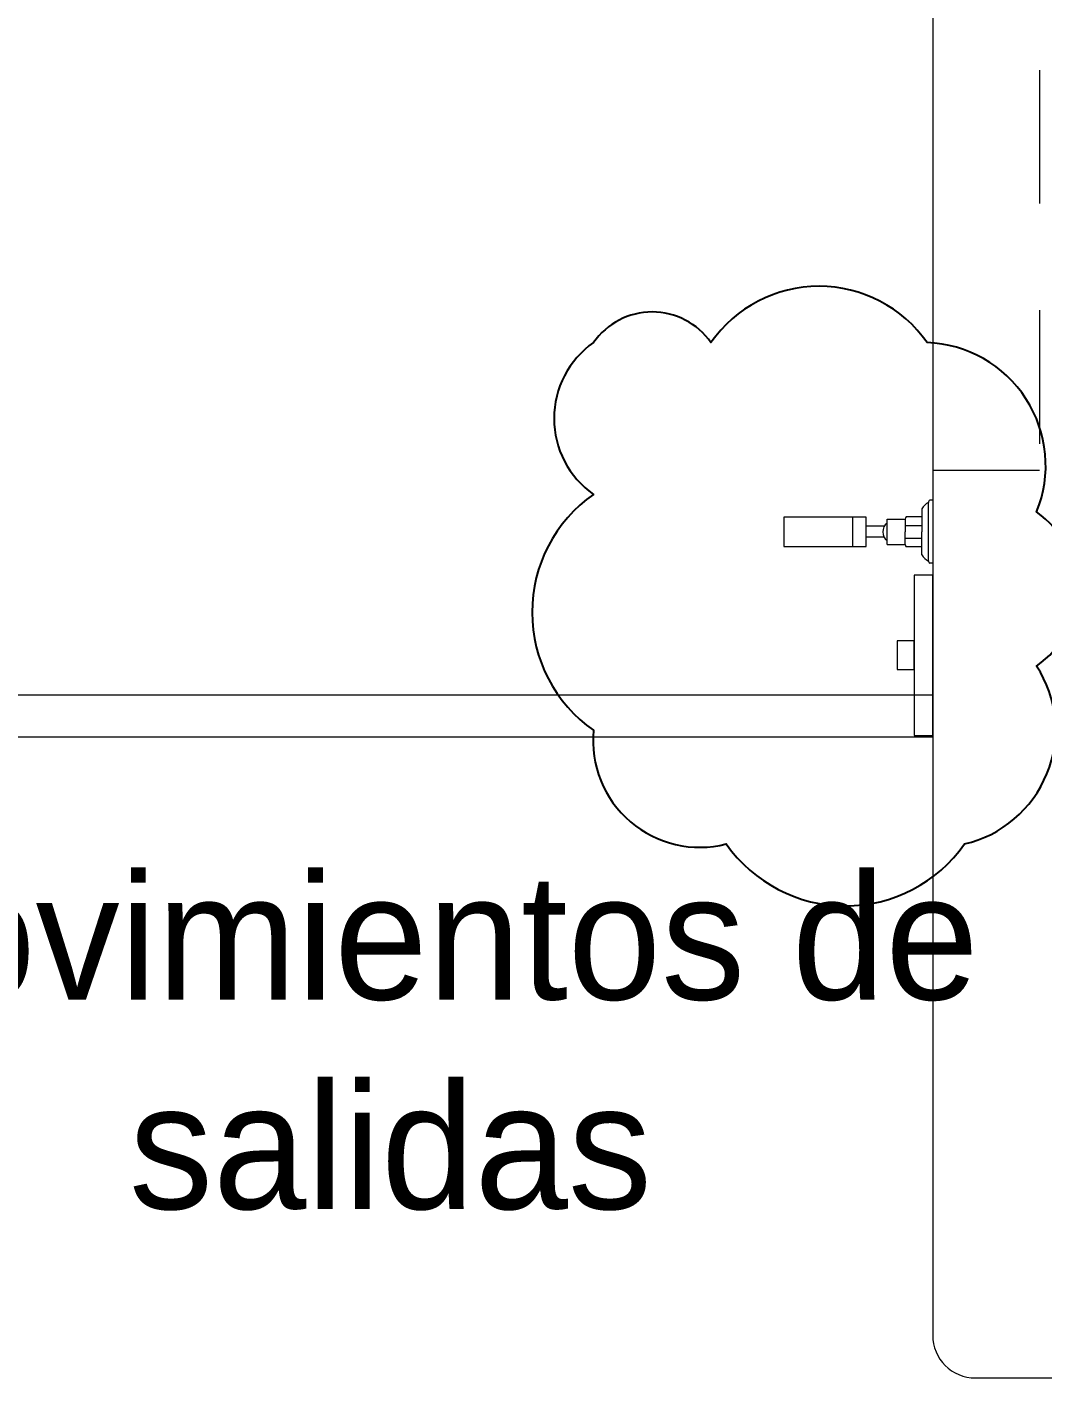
# Model space of a CAD drawing. Header units: metres. Extents: x -232 to 581, y 30 to 789.
# Drawn here: x 106.667 to 107.619, y 675.612 to 676.878 of the extents above; entities that cross this region are included whole.
import ezdxf

# ---------------------------------------------------------------- set-up
doc = ezdxf.new("R2010")
doc.units = ezdxf.units.M
doc.linetypes.add('HIDDEN2', pattern=[0.1875, 0.125, -0.0625])
doc.layers.add('A-WALL', color=250, linetype='Continuous', lineweight=20)
doc.layers.add('baños', color=140, linetype='Continuous', lineweight=0)
doc.styles.get("Standard").update_dxf_attribs({"font": 'arial.ttf'})

# ---------------------------------------------------------------- blocks, each defined once
blk = doc.blocks.new('27.11.2025 LN09 1ER NIVEL')
at = {"layer": 'A-WALL', "color": 18, "true_color": 0x000000}
for p, q in [((184.3338, 111.0032), (184.3338, 109.4841)), ((184.3738, 109.4441), (184.4838, 109.4441))]:
    blk.add_line(p, q, dxfattribs=at)
blk.add_arc((184.3738, 109.4841), 0.04, 180, 270, dxfattribs=at)
at = {"layer": 'baños', "color": 18, "true_color": 0x000000}
blk.add_line((184.3333, 110.0837), (182.5338, 110.0837), dxfattribs=at)
blk = doc.blocks.new('A$C0ed3e1a4')
at = {"layer": 'baños'}
for p, q in [((0.1294, 0.051), (0.1294, 0.0295)), ((0.1356, 0.0022), (0.1356, 0.0568)), ((0.1396, 0.059), (0.1368, 0.059)), ((0.1396, 0.059), (0.1396, 0)), ((0.0645, 0.0432), (0.0645, 0.0157)), ((0.0968, 0.0175), (0.0968, 0.0413)), ((0.0968, 0.0413), (0.1137, 0.0413)), ((0.1137, 0.0413), (0.1137, 0.0294)), ((0.1294, 0.0435), (0.1148, 0.0435)), ((0.0941, 0.0346), (0.0772, 0.0346)), ((0.1137, 0.0354), (0.1294, 0.0354)), ((0.1137, 0.0175), (0.1137, 0.0294)), ((0.1294, 0.008), (0.1294, 0.0295)), ((0.0941, 0.0243), (0.0772, 0.0243)), ((0.0968, 0.0175), (0.1137, 0.0175)), ((0.1137, 0.0235), (0.1294, 0.0235)), ((0.1294, 0.0154), (0.1148, 0.0154)), ((0.1396, 0), (0.1368, 0))]:
    blk.add_line(p, q, dxfattribs=at)
blk.add_lwpolyline([(0.0772, 0.0432), (0, 0.0432), (0, 0.0157), (0.0772, 0.0157)], close=True, dxfattribs=at)
for centre, radius, start, end in [((0.1416, 0.0445), 0.0138, 115.7896, 151.6564), ((0.138, 0.0569), 0.00241, 117.9179, 181.9718), ((0.1193, 0.0397), 0.00586, 140.0793, 164.0924), ((0.1027, 0.0294), 0.01, 125.7762, 234.2238), ((0.1193, 0.0191), 0.00586, 195.9076, 219.9207), ((0.1416, 0.0145), 0.0138, 208.3436, 244.2104), ((0.138, 0.0021), 0.00241, 178.0282, 242.0821)]:
    blk.add_arc(centre, radius, start, end, dxfattribs=at)
blk = doc.blocks.new('20.03.2026 LN 09 PRIMER NIVEL ARQ')
at = {"layer": 'A-WALL', "color": 1}
for p, q in [((3.714, -42.8318), (3.714, -44.2532)), ((3.754, -44.2932), (3.864, -44.2932))]:
    blk.add_line(p, q, dxfattribs=at)
at = {"layer": 'A-WALL', "color": 1, "linetype": 'HIDDEN2'}
for p, q in [((3.814, -42.8432), (3.814, -43.4432)), ((3.814, -43.4432), (3.714, -43.4432))]:
    blk.add_line(p, q, dxfattribs=at)
at = {"layer": 'A-WALL', "color": 1}
blk.add_arc((3.754, -44.2532), 0.04, 180, 270, dxfattribs=at)
at = {"layer": 'baños', "color": 1}
blk.add_line((3.7135, -43.6931), (1.914, -43.6931), dxfattribs=at)
for points in [[(3.714, -43.5413), (3.6967, -43.5413), (3.6967, -43.6913), (3.714, -43.6913)], [(3.6967, -43.6029), (3.6808, -43.6029), (3.6808, -43.6297), (3.6967, -43.6297)]]:
    blk.add_lwpolyline(points, close=True, dxfattribs=at)
blk.add_blockref('A$C0ed3e1a4', (3.5745, -43.5301), dxfattribs=at)
at = {"layer": 'baños', "color": 1, "linetype": 'Continuous'}
for tag, p in [('MODELNUMBER', (-12.0611, -62.0707)), ('MATERIAL', (-12.0611, -62.0709)), ('PRODUCT', (-12.0611, -62.0708)), ('TRADENAME', (-12.0611, -62.0708))]:
    blk.add_attdef(tag, p, '', height=0.0000254, rotation=359.9999, dxfattribs=at)

msp = doc.modelspace()

# ---------------------------------------------------------------- linework, layer by layer
at = {"color": 6}
msp.add_lwpolyline([(107.1981, 676.5823, 0.520567), (107.1981, 676.4401, 0.520567), (107.1981, 676.2191, 0.520567), (107.3225, 676.1127, 0.520567), (107.5456, 676.1127, 0.520567), (107.6132, 676.2793, 0.520567), (107.6132, 676.4236, 0.520567), (107.5106, 676.5823, 0.520567), (107.3081, 676.5823, 0.520567)], format="xyb", close=True, dxfattribs=at)

# ---------------------------------------------------------------- block references
at = {"color": 1}
for name, p in [('20.03.2026 LN 09 PRIMER NIVEL ARQ', (103.8018, 719.9057)), ('27.11.2025 LN09 1ER NIVEL', (-76.818, 566.1684))]:
    msp.add_blockref(name, p, dxfattribs=at)

# ---------------------------------------------------------------- texts
at = {"color": 6, "insert": (106.447, 676.0846), "char_height": 0.117677, "attachment_point": 1}
msp.add_mtext_dynamic_manual_height_columns('\\pxqc;{\\fCentury Gothic|b0|i0|c0|p34;movimientos de salidas}', width=1.121838, gutter_width=0.0588, heights=[0.5381], dxfattribs=at)

doc.saveas('drawing.dxf')
